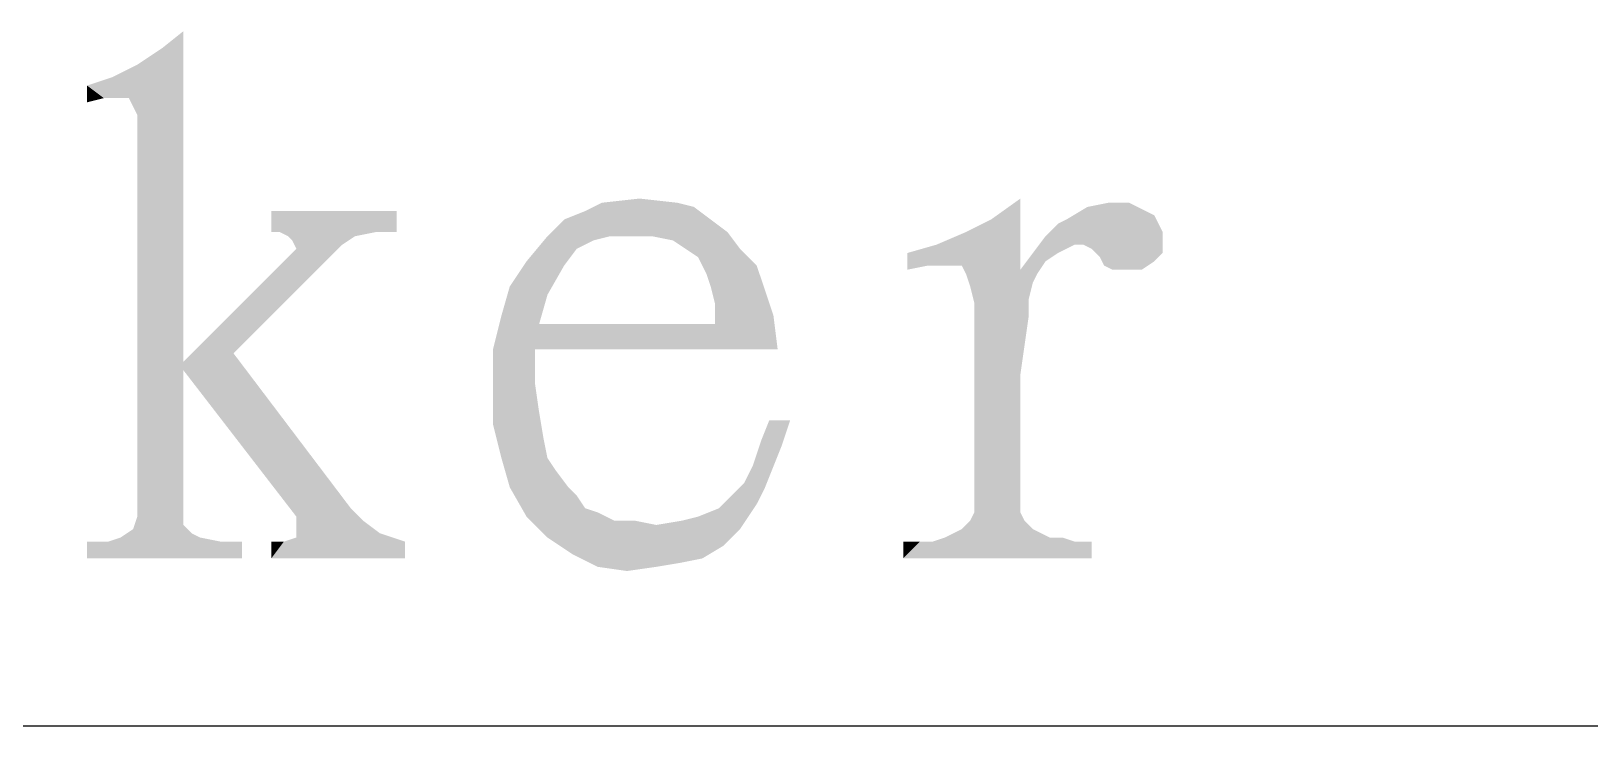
# Model space of a CAD drawing. Header units: millimetres. Extents: x 336 to 634, y 189 to 399.
# Drawn here: x 454.35 to 459.87, y 215.18 to 217.64 of the extents above; entities that cross this region are included whole.
import ezdxf

# ---------------------------------------------------------------- set-up
doc = ezdxf.new("R2010")
doc.units = ezdxf.units.MM

msp = doc.modelspace()

# ---------------------------------------------------------------- linework, layer by layer
at = {"color": 7, "linetype": 'Continuous'}
msp.add_line((448.54993, 215.17685), (628.54993, 215.17685), dxfattribs=at)
for points in [[(454.61209, 217.39904), (454.8195, 217.57682), (454.89357, 217.63608)], [(454.67135, 217.39904), (454.61209, 217.39904), (454.89357, 217.63608)], [(454.70098, 217.39904), (454.67135, 217.39904), (454.89357, 217.63608)], [(454.71579, 217.36941), (454.70098, 217.39904), (454.89357, 217.63608)], [(454.73061, 217.33978), (454.71579, 217.36941), (454.89357, 217.63608)], [(454.73061, 217.28052), (454.73061, 217.33978), (454.89357, 217.63608)], [(454.73061, 217.28052), (454.89357, 217.63608), (454.89357, 216.46571)], [(454.61209, 217.39904), (454.73061, 217.51756), (454.8195, 217.57682)], [(454.61209, 217.39904), (454.64172, 217.47312), (454.73061, 217.51756)], [(454.61209, 217.39904), (454.55283, 217.44349), (454.64172, 217.47312)], [(454.61209, 217.39904), (454.55283, 217.38423), (454.55283, 217.44349)], [(454.89357, 216.46571), (454.73061, 215.91756), (454.73061, 217.28052)], [(455.64913, 216.99904), (455.20468, 216.92497), (455.20468, 216.99904)], [(455.23431, 216.92497), (455.20468, 216.92497), (455.64913, 216.99904)], [(455.57505, 216.92497), (455.23431, 216.92497), (455.64913, 216.99904)], [(455.57505, 216.92497), (455.64913, 216.99904), (455.64913, 216.92497)], [(456.24172, 216.96941), (456.31579, 216.99904), (456.70098, 217.01386)], [(456.24172, 216.96941), (456.70098, 217.01386), (456.76024, 216.96941)], [(456.64172, 217.02867), (456.70098, 217.01386), (456.31579, 216.99904)], [(456.64172, 217.02867), (456.31579, 216.99904), (456.37505, 217.02867)], [(456.37505, 217.02867), (456.50839, 217.04349), (456.64172, 217.02867)], [(457.53061, 216.80645), (457.75283, 216.96941), (457.85653, 217.04349)], [(457.60468, 216.80645), (457.53061, 216.80645), (457.85653, 217.04349)], [(457.64913, 216.80645), (457.60468, 216.80645), (457.85653, 217.04349)], [(457.64913, 216.80645), (457.85653, 217.04349), (457.85653, 216.79164)], [(458.27135, 217.01386), (458.30098, 216.99904), (458.0195, 216.96941)], [(458.27135, 217.01386), (458.0195, 216.96941), (458.09357, 217.01386)], [(458.30098, 216.99904), (458.33061, 216.98423), (458.0195, 216.96941)], [(458.19727, 217.02867), (458.24172, 217.02867), (458.09357, 217.01386)], [(458.19727, 217.02867), (458.09357, 217.01386), (458.16764, 217.02867)], [(458.09357, 217.01386), (458.24172, 217.02867), (458.27135, 217.01386)], [(456.76024, 216.96941), (456.8195, 216.92497), (456.18246, 216.91015)], [(456.76024, 216.96941), (456.18246, 216.91015), (456.24172, 216.96941)], [(457.53061, 216.80645), (457.66394, 216.92497), (457.75283, 216.96941)], [(458.34542, 216.9546), (458.36024, 216.92497), (457.94542, 216.91015)], [(458.34542, 216.9546), (457.94542, 216.91015), (457.98987, 216.9546)], [(457.98987, 216.9546), (458.0195, 216.96941), (458.33061, 216.98423)], [(457.98987, 216.9546), (458.33061, 216.98423), (458.34542, 216.9546)], [(455.57505, 216.92497), (455.26394, 216.91015), (455.23431, 216.92497)], [(455.26394, 216.91015), (455.57505, 216.92497), (455.50098, 216.91015)], [(455.50098, 216.91015), (455.27876, 216.89534), (455.26394, 216.91015)], [(455.27876, 216.89534), (455.50098, 216.91015), (455.45653, 216.88052)], [(455.45653, 216.88052), (455.29357, 216.86571), (455.27876, 216.89534)], [(456.34542, 216.89534), (456.10839, 216.82127), (456.18246, 216.91015)], [(456.34542, 216.89534), (456.28616, 216.86571), (456.10839, 216.82127)], [(456.40468, 216.91015), (456.18246, 216.91015), (456.8195, 216.92497)], [(456.18246, 216.91015), (456.40468, 216.91015), (456.34542, 216.89534)], [(456.47876, 216.91015), (456.40468, 216.91015), (456.8195, 216.92497)], [(456.55283, 216.91015), (456.47876, 216.91015), (456.8195, 216.92497)], [(456.6269, 216.89534), (456.55283, 216.91015), (456.8195, 216.92497)], [(456.67135, 216.86571), (456.6269, 216.89534), (456.8195, 216.92497)], [(456.67135, 216.86571), (456.8195, 216.92497), (456.86394, 216.86571)], [(457.53061, 216.80645), (457.56024, 216.88052), (457.66394, 216.92497)], [(458.04913, 216.88052), (457.90098, 216.85089), (457.94542, 216.91015)], [(457.94542, 216.91015), (458.36024, 216.92497), (458.36024, 216.91015)], [(457.94542, 216.91015), (458.36024, 216.91015), (458.04913, 216.88052)], [(458.07876, 216.88052), (458.04913, 216.88052), (458.36024, 216.91015)], [(458.10839, 216.86571), (458.07876, 216.88052), (458.36024, 216.91015)], [(458.1232, 216.85089), (458.10839, 216.86571), (458.36024, 216.91015)], [(458.1232, 216.85089), (458.36024, 216.91015), (458.36024, 216.85089)], [(455.41209, 216.83608), (454.89357, 216.46571), (455.29357, 216.86571)], [(455.41209, 216.83608), (455.07135, 216.49534), (454.89357, 216.46571)], [(455.29357, 216.86571), (455.45653, 216.88052), (455.41209, 216.83608)], [(456.10839, 216.82127), (456.28616, 216.86571), (456.24172, 216.80645)], [(456.86394, 216.86571), (456.71579, 216.83608), (456.67135, 216.86571)], [(456.71579, 216.83608), (456.86394, 216.86571), (456.9232, 216.80645)], [(456.9232, 216.80645), (456.74542, 216.77682), (456.71579, 216.83608)], [(457.53061, 216.80645), (457.45653, 216.85089), (457.56024, 216.88052)], [(457.53061, 216.80645), (457.45653, 216.79164), (457.45653, 216.85089)], [(457.98987, 216.85089), (457.94542, 216.82127), (457.85653, 216.79164)], [(457.98987, 216.85089), (457.85653, 216.79164), (457.90098, 216.85089)], [(458.04913, 216.88052), (458.0195, 216.86571), (457.90098, 216.85089)], [(457.90098, 216.85089), (458.0195, 216.86571), (457.98987, 216.85089)], [(458.36024, 216.85089), (458.13801, 216.83608), (458.1232, 216.85089)], [(458.13801, 216.83608), (458.36024, 216.85089), (458.33061, 216.82127)], [(458.33061, 216.82127), (458.15283, 216.80645), (458.13801, 216.83608)], [(456.24172, 216.80645), (456.04913, 216.73238), (456.10839, 216.82127)], [(456.04913, 216.73238), (456.24172, 216.80645), (456.18246, 216.70275)], [(456.76024, 216.73238), (456.74542, 216.77682), (456.9232, 216.80645)], [(456.76024, 216.73238), (456.9232, 216.80645), (456.95283, 216.71756)], [(457.85653, 216.79164), (457.66394, 216.77682), (457.64913, 216.80645)], [(457.91579, 216.77682), (457.66394, 216.77682), (457.85653, 216.79164)], [(457.91579, 216.77682), (457.67876, 216.73238), (457.66394, 216.77682)], [(457.91579, 216.77682), (457.90098, 216.74719), (457.67876, 216.73238)], [(457.85653, 216.79164), (457.94542, 216.82127), (457.91579, 216.77682)], [(458.18246, 216.79164), (458.15283, 216.80645), (458.33061, 216.82127)], [(458.21209, 216.79164), (458.18246, 216.79164), (458.33061, 216.82127)], [(458.24172, 216.79164), (458.21209, 216.79164), (458.33061, 216.82127)], [(458.24172, 216.79164), (458.33061, 216.82127), (458.28616, 216.79164)], [(456.18246, 216.70275), (456.0195, 216.62867), (456.04913, 216.73238)], [(456.95283, 216.71756), (456.77505, 216.67312), (456.76024, 216.73238)], [(456.77505, 216.67312), (456.95283, 216.71756), (456.98246, 216.62867)], [(457.67876, 216.73238), (457.90098, 216.74719), (457.88616, 216.68793)], [(457.88616, 216.68793), (457.69357, 216.67312), (457.67876, 216.73238)], [(456.0195, 216.62867), (456.18246, 216.70275), (456.15283, 216.59904)], [(456.98246, 216.62867), (456.77505, 216.59904), (456.77505, 216.67312)], [(457.69357, 216.67312), (457.88616, 216.68793), (457.88616, 216.62867)], [(457.88616, 216.62867), (457.69357, 215.93238), (457.69357, 216.67312)], [(456.15283, 216.59904), (455.98987, 216.51015), (456.0195, 216.62867)], [(456.77505, 216.59904), (456.98246, 216.62867), (456.99727, 216.51015)], [(457.88616, 216.62867), (457.87135, 216.52497), (457.69357, 215.93238)], [(456.15283, 216.59904), (456.77505, 216.59904), (455.98987, 216.51015)], [(456.13801, 216.51015), (455.98987, 216.51015), (456.77505, 216.59904)], [(456.99727, 216.51015), (456.13801, 216.51015), (456.77505, 216.59904)], [(454.89357, 216.43608), (454.89357, 216.46571), (455.07135, 216.49534)], [(454.89357, 216.43608), (455.07135, 216.49534), (455.48616, 215.94719)], [(456.13801, 216.51015), (456.13801, 216.39164), (455.98987, 216.37682)], [(456.13801, 216.51015), (455.98987, 216.37682), (455.98987, 216.51015)], [(457.87135, 216.52497), (457.85653, 216.42127), (457.69357, 215.93238)], [(454.89357, 216.46571), (454.89357, 216.43608), (454.73061, 215.91756)], [(454.73061, 215.91756), (454.89357, 216.43608), (454.89357, 215.88793)], [(455.48616, 215.94719), (455.29357, 215.91756), (454.89357, 216.43608)], [(455.98987, 216.37682), (456.13801, 216.39164), (456.15283, 216.28793)], [(457.85653, 216.42127), (457.85653, 216.28793), (457.69357, 215.93238)], [(456.15283, 216.28793), (455.98987, 216.24349), (455.98987, 216.37682)], [(455.98987, 216.24349), (456.15283, 216.28793), (456.16764, 216.19904)], [(457.85653, 216.28793), (457.85653, 216.12497), (457.69357, 215.93238)], [(456.16764, 216.19904), (456.0195, 216.12497), (455.98987, 216.24349)], [(457.04172, 216.2583), (456.93801, 216.18423), (456.96764, 216.2583)], [(456.93801, 216.18423), (457.04172, 216.2583), (457.01209, 216.16941)], [(456.0195, 216.12497), (456.16764, 216.19904), (456.18246, 216.12497)], [(457.01209, 216.16941), (456.90839, 216.09534), (456.93801, 216.18423)], [(456.90839, 216.09534), (457.01209, 216.16941), (456.98246, 216.09534)], [(456.18246, 216.12497), (456.04913, 216.02127), (456.0195, 216.12497)], [(456.18246, 216.12497), (456.21209, 216.08052), (456.04913, 216.02127)], [(457.85653, 216.12497), (457.85653, 215.96201), (457.69357, 215.93238)], [(456.04913, 216.02127), (456.21209, 216.08052), (456.25653, 216.02127)], [(456.98246, 216.09534), (456.87876, 216.03608), (456.90839, 216.09534)], [(456.87876, 216.03608), (456.98246, 216.09534), (456.95283, 216.02127)], [(456.25653, 216.02127), (456.10839, 215.91756), (456.04913, 216.02127)], [(456.25653, 216.02127), (456.28616, 215.99164), (456.10839, 215.91756)], [(456.95283, 216.02127), (456.83431, 215.99164), (456.87876, 216.03608)], [(456.83431, 215.99164), (456.95283, 216.02127), (456.9232, 215.96201)], [(455.29357, 215.91756), (455.48616, 215.94719), (455.53061, 215.90275)], [(456.28616, 215.99164), (456.31579, 215.94719), (456.10839, 215.91756)], [(456.31579, 215.94719), (456.36024, 215.93238), (456.10839, 215.91756)], [(456.71579, 215.91756), (456.78987, 215.94719), (456.9232, 215.96201)], [(456.71579, 215.91756), (456.9232, 215.96201), (456.89357, 215.91756)], [(456.9232, 215.96201), (456.78987, 215.94719), (456.83431, 215.99164)], [(457.69357, 215.93238), (457.85653, 215.96201), (457.85653, 215.93238)], [(454.89357, 215.88793), (454.71579, 215.87312), (454.73061, 215.91756)], [(455.53061, 215.90275), (455.29357, 215.87312), (455.29357, 215.91756)], [(455.29357, 215.87312), (455.53061, 215.90275), (455.58987, 215.8583)], [(456.10839, 215.91756), (456.36024, 215.93238), (456.4195, 215.90275)], [(456.4195, 215.90275), (456.18246, 215.84349), (456.10839, 215.91756)], [(456.49357, 215.90275), (456.56764, 215.88793), (456.18246, 215.84349)], [(456.4195, 215.90275), (456.49357, 215.90275), (456.18246, 215.84349)], [(456.56764, 215.88793), (456.65653, 215.90275), (456.89357, 215.91756)], [(456.56764, 215.88793), (456.89357, 215.91756), (456.86394, 215.87312)], [(456.89357, 215.91756), (456.65653, 215.90275), (456.71579, 215.91756)], [(457.64913, 215.87312), (457.66394, 215.88793), (457.87135, 215.90275)], [(457.64913, 215.87312), (457.87135, 215.90275), (457.90098, 215.87312)], [(457.87135, 215.90275), (457.66394, 215.88793), (457.67876, 215.90275)], [(457.85653, 215.93238), (457.67876, 215.90275), (457.69357, 215.93238)], [(457.67876, 215.90275), (457.85653, 215.93238), (457.87135, 215.90275)], [(454.95283, 215.84349), (454.6269, 215.82867), (454.67135, 215.84349)], [(454.6269, 215.82867), (454.95283, 215.84349), (455.0269, 215.82867)], [(454.9232, 215.8583), (454.67135, 215.84349), (454.71579, 215.87312)], [(454.67135, 215.84349), (454.9232, 215.8583), (454.95283, 215.84349)], [(454.71579, 215.87312), (454.89357, 215.88793), (454.9232, 215.8583)], [(455.63431, 215.84349), (455.24913, 215.82867), (455.29357, 215.84349)], [(455.24913, 215.82867), (455.63431, 215.84349), (455.67876, 215.82867)], [(455.58987, 215.8583), (455.29357, 215.84349), (455.29357, 215.87312)], [(455.29357, 215.84349), (455.58987, 215.8583), (455.63431, 215.84349)], [(456.56764, 215.88793), (456.86394, 215.87312), (456.18246, 215.84349)], [(456.18246, 215.84349), (456.86394, 215.87312), (456.83431, 215.84349)], [(456.83431, 215.84349), (456.27135, 215.78423), (456.18246, 215.84349)], [(456.83431, 215.84349), (456.80468, 215.81386), (456.27135, 215.78423)], [(457.96024, 215.84349), (458.00468, 215.84349), (457.54542, 215.82867)], [(457.96024, 215.84349), (457.54542, 215.82867), (457.58987, 215.84349)], [(457.54542, 215.82867), (458.00468, 215.84349), (458.04913, 215.82867)], [(457.93061, 215.8583), (457.58987, 215.84349), (457.6195, 215.8583)], [(457.58987, 215.84349), (457.93061, 215.8583), (457.96024, 215.84349)], [(457.90098, 215.87312), (457.6195, 215.8583), (457.64913, 215.87312)], [(457.6195, 215.8583), (457.90098, 215.87312), (457.93061, 215.8583)], [(455.0269, 215.82867), (455.10098, 215.82867), (454.55283, 215.76941)], [(454.6269, 215.82867), (455.0269, 215.82867), (454.55283, 215.76941)], [(454.6269, 215.82867), (454.55283, 215.76941), (454.55283, 215.82867)], [(454.55283, 215.76941), (455.10098, 215.82867), (455.10098, 215.76941)], [(455.24913, 215.82867), (455.67876, 215.82867), (455.20468, 215.76941)], [(455.24913, 215.82867), (455.20468, 215.76941), (455.20468, 215.82867)], [(455.20468, 215.76941), (455.67876, 215.82867), (455.67876, 215.76941)], [(456.27135, 215.78423), (456.80468, 215.81386), (456.73061, 215.76941)], [(456.73061, 215.76941), (456.36024, 215.73978), (456.27135, 215.78423)], [(458.04913, 215.82867), (458.10839, 215.82867), (457.44172, 215.76941)], [(457.54542, 215.82867), (458.04913, 215.82867), (457.44172, 215.76941)], [(457.50098, 215.82867), (457.54542, 215.82867), (457.44172, 215.76941)], [(457.50098, 215.82867), (457.44172, 215.76941), (457.44172, 215.82867)], [(457.44172, 215.76941), (458.10839, 215.82867), (458.10839, 215.76941)], [(456.73061, 215.76941), (456.65653, 215.7546), (456.36024, 215.73978)], [(456.36024, 215.73978), (456.65653, 215.7546), (456.56764, 215.73978)], [(456.56764, 215.73978), (456.46394, 215.72497), (456.36024, 215.73978)]]:
    msp.add_solid(points, dxfattribs=at)

doc.saveas('drawing.dxf')
